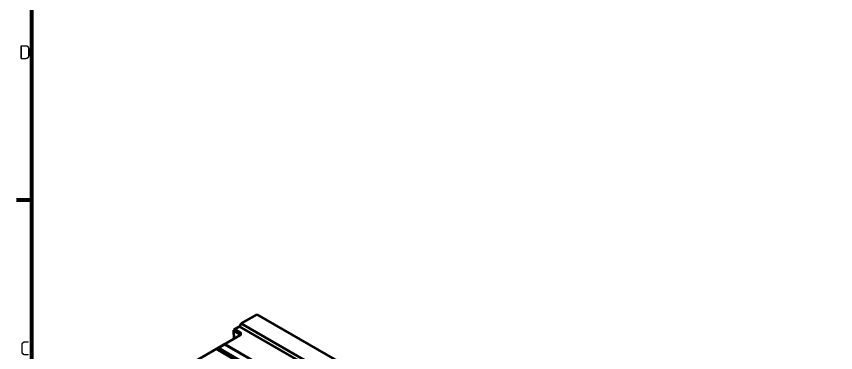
# Model space of a CAD drawing. Header units: millimetres. Extents: x 0 to 3089, y -40 to 1485.
# Drawn here: x 40 to 554, y 461 to 672 of the extents above; entities that cross this region are included whole.
import ezdxf

# ---------------------------------------------------------------- set-up
doc = ezdxf.new("R2010")
doc.units = ezdxf.units.MM
doc.header["$LTSCALE"] = 2.5
for name, color, linetype, lineweight in [('Rahmen (ISO)', 7, 'Continuous', 70), ('Sichtbar (ISO)', 7, 'Continuous', 50), ('Sichtbar schmal (ISO)', 7, 'Continuous', 35)]:
    doc.layers.add(name, color=color, linetype=linetype, lineweight=lineweight)
doc.styles.add('Notiztext (DIN)', font='isocpeur.ttf')

# ---------------------------------------------------------------- blocks, each defined once
blk = doc.blocks.new('Ränder Standardrahmen')
at = {"layer": 'Rahmen (ISO)'}
blk.add_line((20, 222.75), (16.1, 222.75), dxfattribs=at)
at = {"layer": 'Rahmen (ISO)', "flags": 128}
blk.add_lwpolyline([(20, 20), (20, 574), (821, 574), (821, 20), (20, 20)], dxfattribs=at)
at = {"layer": 'Rahmen (ISO)', "char_height": 3.5, "attachment_point": 7, "style": 'Notiztext (DIN)'}
for s, insert in [('D', (16.75, 258.13)), ('C', (16.93, 183.88))]:
    blk.add_mtext(s, dxfattribs=dict(at, insert=insert))

msp = doc.modelspace()

# ---------------------------------------------------------------- linework, layer by layer
at = {"layer": 'Sichtbar (ISO)'}
for p, q in [((181.187, 479.664), (191.086, 485.379)), ((544.64, 281.255), (191.086, 485.379)), ((176.944, 475.99), (180.126, 477.827)), ((180.126, 477.827), (181.187, 479.664)), ((533.68, 273.703), (180.126, 477.827)), ((181.187, 479.664), (534.74, 275.54)), ((121.348, 438.278), (180.391, 472.366)), ((176.944, 475.99), (176.591, 475.377)), ((176.591, 475.377), (180.038, 473.387)), ((176.591, 474.969), (176.591, 475.377)), ((180.038, 472.979), (176.591, 474.969)), ((176.736, 470.256), (176.591, 474.969)), ((180.391, 473.999), (176.944, 475.99)), ((184.634, 452.566), (166.426, 463.079)), ((170.169, 466.394), (166.633, 464.353)), ((171.169, 466.394), (189.377, 455.882))]:
    msp.add_line(p, q, dxfattribs=at)
for centre, start, end in [((167.133, 463.487), 120, 180), ((170.669, 465.528), 60, 120)]:
    msp.add_arc(centre, 1, start, end, dxfattribs=at)
for centre, major_axis, start_param, end_param in [((178.977, 472.775), (1.5, 0), 5.4977871, 7.0685835), ((178.977, 472.366), (1.5, 0), 0.2379411, 0.7853982), ((178.977, 473.183), (2, 0), 5.4977871, 7.0685835), ((167.133, 463.487), (-1, 0), 0, 0.7853982)]:
    msp.add_ellipse(centre, major_axis=major_axis, ratio=0.5773503, start_param=start_param, end_param=end_param, dxfattribs=at)
at = {"layer": 'Sichtbar schmal (ISO)'}
for p, q in [((180.038, 473.387), (180.391, 473.999)), ((180.038, 472.979), (180.038, 473.387)), ((180.038, 472.979), (180.062, 472.177)), ((167.133, 464.304), (170.669, 466.345)), ((185.341, 453.791), (167.133, 464.304)), ((188.877, 455.832), (170.669, 466.345))]:
    msp.add_line(p, q, dxfattribs=at)
for centre, major_axis, start_param, end_param in [((167.133, 463.487), (0.5, 0.866), 0.7853982, 2.3561945), ((167.133, 463.487), (-0.5, 0.866), 5.4977871, 6.2831853), ((170.669, 465.528), (-0.5, 0.866), 5.4977871, 6.2831853), ((170.669, 465.528), (0.5, 0.866), 0, 0.7853982)]:
    msp.add_ellipse(centre, major_axis=major_axis, ratio=0.5773503, start_param=start_param, end_param=end_param, dxfattribs=at)

# ---------------------------------------------------------------- block references
at = {"xscale": 2.5, "yscale": 2.5, "zscale": 2.5}
msp.add_blockref('Ränder Standardrahmen', (0, 0), dxfattribs=at)

doc.saveas('drawing.dxf')
